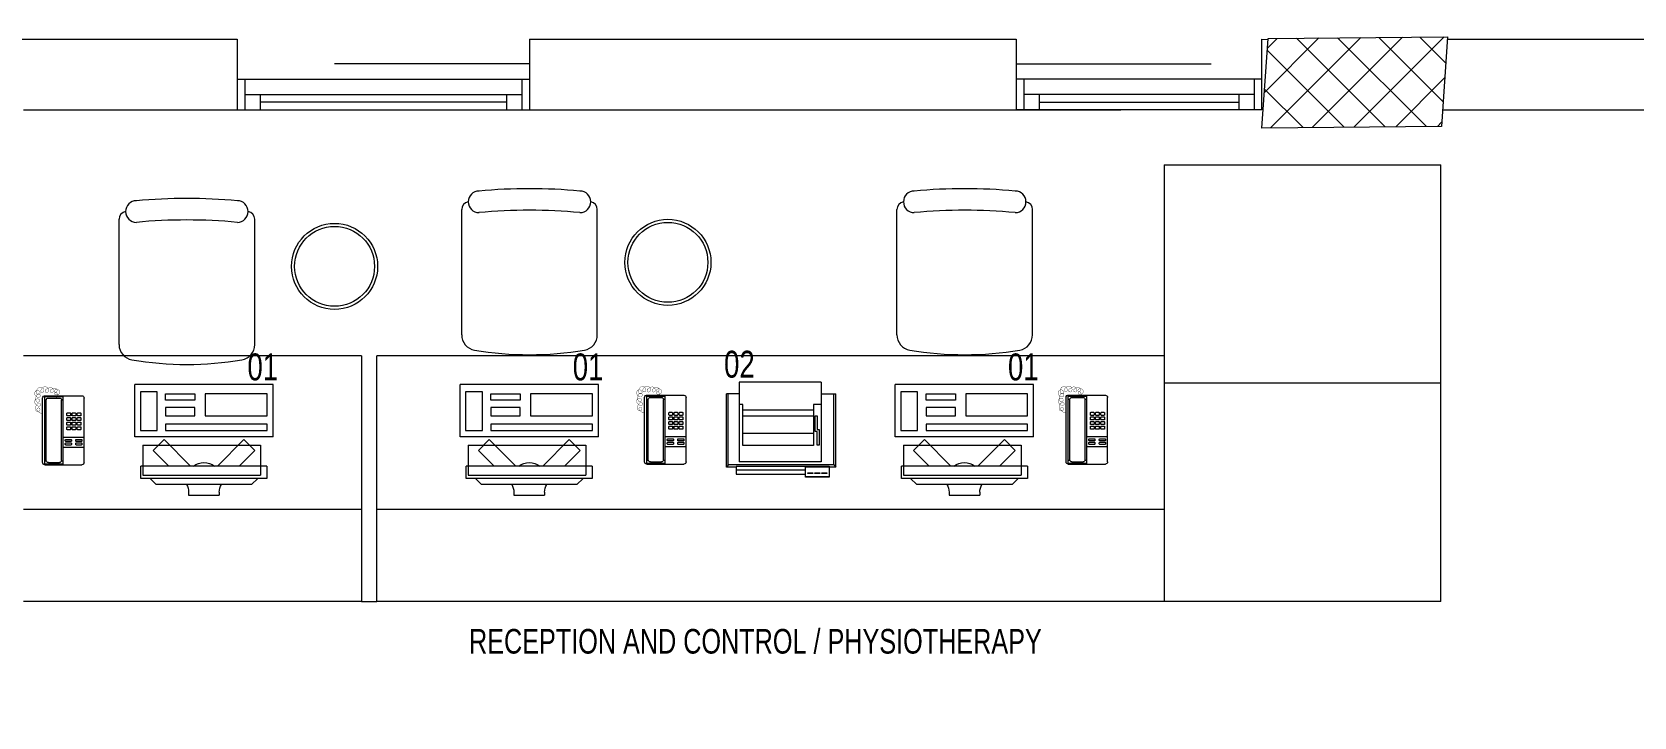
# Model space of a CAD drawing. Header units: millimetres. Extents: x -160614 to 59925, y -157025 to 0.
# Drawn here: x -109152 to -103940, y -96398 to -94169 of the extents above; entities that cross this region are included whole.
import ezdxf

# ---------------------------------------------------------------- set-up
doc = ezdxf.new("R2010")
doc.units = ezdxf.units.MM
doc.header["$LTSCALE"] = 8
doc.linetypes.add('HIDDEN2', pattern=[4.7625, 3.175, -1.5875])
doc.layers.get('0').update_dxf_attribs({"color": 9, "lineweight": 5})
for name, color, linetype, lineweight in [('72_EGR_BASE_TEXT', 9, 'Continuous', 5), ('72_EGR_EQP_TAG', 9, 'Continuous', 5), ('Aluminum', 9, 'Continuous', 5), ('C-HYDR-CTCH', 9, 'Continuous', 5), ('Hatch', 9, 'Continuous', 5), ('LOADING', 9, 'Continuous', 5), ('Proj', 9, 'Continuous', 5), ('Structure', 9, 'Continuous', 5), ('Walls', 9, 'Continuous', 5)]:
    doc.layers.add(name, color=color, linetype=linetype, lineweight=lineweight)
doc.layers.get('0').off()
doc.layers.get('0').freeze()
doc.styles.add('X3G_ENTITY_257CFD', font='swisscl.ttf', dxfattribs={"height": 200})
doc.styles.add('X3G_ENTITY_258862', font='swisscl.ttf', dxfattribs={"height": 200})

# ---------------------------------------------------------------- blocks, each defined once
blk = doc.blocks.new('A$C47696aed')
at = {"layer": 'Hatch'}
h = blk.add_hatch(dxfattribs=at)
h.set_pattern_fill('ANSI37', color=256, scale=30)
h.paths.add_polyline_path([(50952.7, 21917.9), (50348.7, 21909.7), (50352.6, 21621.3), (50956.6, 21629.5)])
h.paths.add_polyline_path([(43791.9, 21910.1), (43208.4, 21904.7), (43188.5, 21613.3), (43772, 21618.7)])
h.paths.add_polyline_path([(29414.9, 21902.8), (28815.8, 21898.7), (28810.1, 21605.6), (29409.2, 21609.7)])
h.paths.add_polyline_path([(36600.2, 21904.9), (35999, 21897.4), (35990.7, 21611.8), (36591.9, 21619.3)])
h.paths.add_polyline_path([(22195.7, 21912), (21589.3, 21890.2), (21603.8, 21597.6), (22210.2, 21619.5)])
h.paths.add_polyline_path([(15459.1, 21901.7), (14237.2, 21925.6), (14230.7, 21629.5), (15452.7, 21605.5)])
h.paths.add_polyline_path([(15473.2, 14701.6), (14258.2, 14685.8), (14244.7, 14393.4), (15459.7, 14409.1)])
h.paths.add_polyline_path([(15447.1, 7508.4), (14244, 7492.4), (14238.3, 7199.4), (15441.4, 7215.3)])
h.paths.add_polyline_path([(15465.6, 309.7), (14269, 298.3), (14271.8, 3.8), (15468.5, 15.2)])
h.paths.add_polyline_path([(7830.6, 311.8), (7227.1, 308.1), (7237.7, 22.6), (7841.3, 26.3)])
h.paths.add_polyline_path([(7815.2, 7509.8), (7218.4, 7511.4), (7218.2, 7210.2), (7815.1, 7208.6)])
h.paths.add_polyline_path([(7825.1, 14699.4), (7205.8, 14700.6), (7195.2, 14397.6), (7814.5, 14396.4)])
h.paths.add_polyline_path([(7801.7, 21878.7), (7201.1, 21893.2), (7197.5, 21603.6), (7798.1, 21589.1)])
h.paths.add_polyline_path([(602.6, 21876.9), (0, 21899.6), (1.9, 21611.2), (604.5, 21588.5)])
h.paths.add_polyline_path([(610.4, 7498.6), (8.3, 7491.6), (11.7, 7200), (613.7, 7206.9)])
h.paths.add_polyline_path([(627.9, 303.9), (29.5, 302.9), (34.3, 2.3), (632.7, 3.3)])
h.paths.add_polyline_path([(22214.6, 317.2), (21608.9, 304.3), (21614.6, 3.1), (22220.3, 16)])
h.paths.add_polyline_path([(22208.1, 7509.7), (21613.7, 7492.1), (21615.8, 7195.5), (22210.2, 7213.1)])
h.paths.add_polyline_path([(22199.3, 14717.7), (21600.4, 14710), (21604.4, 14409.9), (22203.4, 14417.6)])
h.paths.add_polyline_path([(29399.7, 14702.4), (28797.7, 14707.1), (28802, 14415), (29403.9, 14410.3)])
h.paths.add_polyline_path([(29403.4, 7519.8), (28799.6, 7502.2), (28813, 7202.1), (29413.1, 7223.2)])
h.paths.add_polyline_path([(29419.5, 303.8), (28815.7, 310.4), (28813.3, 24.7), (29417.2, 18.1)])
h.paths.add_polyline_path([(36618, 314.2), (36020.7, 299.7), (36029.7, 0), (36627, 14.6)])
h.paths.add_polyline_path([(36610.7, 7502.6), (36009.5, 7504.5), (36010.6, 7207.3), (36611.9, 7205.4)])
h.paths.add_polyline_path([(36574.3, 14706.4), (35993.4, 14711.1), (36013.1, 14421.3), (36594, 14416.6)])
h.paths.add_polyline_path([(43777.6, 14705.7), (43180, 14719.4), (43182, 14427.5), (43779.6, 14413.8)])
h.paths.add_polyline_path([(43778.6, 7507.1), (43210.2, 7499.5), (43212, 7205.4), (43780.5, 7213)])
h.paths.add_polyline_path([(43815.7, 310), (43210.4, 307.3), (43211.8, 2.8), (43817, 5.4)])
h.paths.add_polyline_path([(50989.9, 309.5), (50401.9, 325.5), (50388.7, 18.3), (50976.7, 2.3)])
h.paths.add_polyline_path([(50974.1, 7508.9), (50370.9, 7510), (50368.9, 7213.4), (50972.2, 7212.3)])
at = {"layer": 'C-HYDR-CTCH', "color": 4, "flags": 128}
blk.add_lwpolyline([(43772, 21618.7), (43188.5, 21613.3), (43208.4, 21904.7), (43791.9, 21910.1), (43772, 21618.7)], dxfattribs=at)
blk = doc.blocks.new('DM20079-P')
for p, q in [((-0.0686, 0.217), (-0.0686, 0.008)), ((-0.0616, 0.225), (0.0594, 0.225)), ((-0.0616, 0.225), (-0.0616, 0)), ((-0.0616, 0.222), (-0.0016, 0.222)), ((-0.0616, 0.212), (-0.0565, 0.212)), ((-0.0566, 0.2105), (-0.0566, 0.0145)), ((-0.0496, 0.2175), (-0.0136, 0.2175)), ((-0.0068, 0.212), (-0.0016, 0.212)), ((-0.0066, 0.2105), (-0.0066, 0.0145)), ((-0.0016, 0.225), (-0.0016, 0)), ((0.0664, 0.217), (0.0664, 0.008)), ((-0.0016, 0.1675), (0.0664, 0.1675)), ((-0.0016, 0.135), (0.0664, 0.135)), ((-0.0616, 0.013), (-0.0565, 0.013)), ((-0.0616, 0.003), (-0.0016, 0.003)), ((-0.0594, 0), (0.0594, 0)), ((-0.0496, 0.0075), (-0.0136, 0.0075)), ((-0.0068, 0.013), (-0.0016, 0.013))]:
    blk.add_line(p, q)
for points in [[(0.0074, 0.1605, 0.414214), (0.0054, 0.1585), (0.0054, 0.1555, 0.414214), (0.0074, 0.1535), (0.0234, 0.1535, 0.414214), (0.0254, 0.1555), (0.0254, 0.1585, 0.414214), (0.0234, 0.1605)], [(0.0574, 0.1535, 0.414214), (0.0594, 0.1555), (0.0594, 0.1585, 0.414214), (0.0574, 0.1605), (0.0414, 0.1605, 0.414214), (0.0394, 0.1585), (0.0394, 0.1555, 0.414214), (0.0414, 0.1535)], [(0.0234, 0.142, 0.414214), (0.0254, 0.144), (0.0254, 0.147, 0.414214), (0.0234, 0.149), (0.0074, 0.149, 0.414214), (0.0054, 0.147), (0.0054, 0.144, 0.414214), (0.0074, 0.142)], [(0.0104, 0.103, 0.414214), (0.0124, 0.101), (0.0204, 0.101, 0.414214), (0.0224, 0.103), (0.0224, 0.109, 0.414214), (0.0204, 0.111), (0.0124, 0.111, 0.414214), (0.0104, 0.109)], [(0.0274, 0.103, 0.414214), (0.0294, 0.101), (0.0374, 0.101, 0.414214), (0.0394, 0.103), (0.0394, 0.109, 0.414214), (0.0374, 0.111), (0.0294, 0.111, 0.414214), (0.0274, 0.109)], [(0.0574, 0.142, 0.414214), (0.0594, 0.144), (0.0594, 0.147, 0.414214), (0.0574, 0.149), (0.0414, 0.149, 0.414214), (0.0394, 0.147), (0.0394, 0.144, 0.414214), (0.0414, 0.142)], [(0.0444, 0.103, 0.414214), (0.0464, 0.101), (0.0544, 0.101, 0.414214), (0.0564, 0.103), (0.0564, 0.109, 0.414214), (0.0544, 0.111), (0.0464, 0.111, 0.414214), (0.0444, 0.109)], [(0.0104, 0.088, 0.414214), (0.0124, 0.086), (0.0204, 0.086, 0.414214), (0.0224, 0.088), (0.0224, 0.094, 0.414214), (0.0204, 0.096), (0.0124, 0.096, 0.414214), (0.0104, 0.094)], [(0.0104, 0.073, 0.414214), (0.0124, 0.071), (0.0204, 0.071, 0.414214), (0.0224, 0.073), (0.0224, 0.079, 0.414214), (0.0204, 0.081), (0.0124, 0.081, 0.414214), (0.0104, 0.079)], [(0.0104, 0.058, 0.414214), (0.0124, 0.056), (0.0204, 0.056, 0.414214), (0.0224, 0.058), (0.0224, 0.064, 0.414214), (0.0204, 0.066), (0.0124, 0.066, 0.414214), (0.0104, 0.064)], [(0.0274, 0.088, 0.414214), (0.0294, 0.086), (0.0374, 0.086, 0.414214), (0.0394, 0.088), (0.0394, 0.094, 0.414214), (0.0374, 0.096), (0.0294, 0.096, 0.414214), (0.0274, 0.094)], [(0.0274, 0.073, 0.414214), (0.0294, 0.071), (0.0374, 0.071, 0.414214), (0.0394, 0.073), (0.0394, 0.079, 0.414214), (0.0374, 0.081), (0.0294, 0.081, 0.414214), (0.0274, 0.079)], [(0.0274, 0.058, 0.414214), (0.0294, 0.056), (0.0374, 0.056, 0.414214), (0.0394, 0.058), (0.0394, 0.064, 0.414214), (0.0374, 0.066), (0.0294, 0.066, 0.414214), (0.0274, 0.064)], [(0.0444, 0.088, 0.414214), (0.0464, 0.086), (0.0544, 0.086, 0.414214), (0.0564, 0.088), (0.0564, 0.094, 0.414214), (0.0544, 0.096), (0.0464, 0.096, 0.414214), (0.0444, 0.094)], [(0.0444, 0.073, 0.414214), (0.0464, 0.071), (0.0544, 0.071, 0.414214), (0.0564, 0.073), (0.0564, 0.079, 0.414214), (0.0544, 0.081), (0.0464, 0.081, 0.414214), (0.0444, 0.079)], [(0.0444, 0.058, 0.414214), (0.0464, 0.056), (0.0544, 0.056, 0.414214), (0.0564, 0.058), (0.0564, 0.064, 0.414214), (0.0544, 0.066), (0.0464, 0.066, 0.414214), (0.0444, 0.064)]]:
    blk.add_lwpolyline(points, format="xyb", close=True)
at = {"const_width": 0.001}
blk.add_lwpolyline([(-0.0686, 0.059, 0.184574), (-0.0861, 0.0478, 1.44364), (-0.0769, 0.0452, 0.837915), (-0.0907, 0.0465, 0.30536), (-0.0835, 0.0248, 1.584726), (-0.0815, 0.034, 0.253153), (-0.094, 0.0228, 0.874198), (-0.0776, 0.0142, 0.915253), (-0.0897, 0.0168, 0.223821), (-0.0874, -0.0011, 1.703343), (-0.0796, 0.005, 0.588962), (-0.0934, -0.0114, 0.717795), (-0.0769, -0.0108, 0.983104), (-0.0875, -0.0075, 0.326362), (-0.0815, -0.0259, 0.758716), (-0.0657, -0.0134, 0.906186), (-0.0743, -0.016, 0.189488), (-0.067, -0.0272, 0.7948), (-0.0506, -0.0127, 1.223996), (-0.0585, -0.0193, 0.072149), (-0.0473, -0.0259, 0.645886), (-0.0341, -0.0134, 1.366917), (-0.042, -0.0193, 0.078415), (-0.0315, -0.0246, 0.723006), (-0.0229, -0.0127, 1.105484), (-0.0289, -0.018, 0.327892), (-0.017, -0.0193, 0.446638), (-0.0144, -0.0068, 0.327263), (-0.0269, -0.0029, 1.240441), (-0.0229, -0.0094, 0.611307), (-0.0278, 0.0075)], format="xyb", dxfattribs=at)
for centre, radius, start, end in [((-0.0605, 0.217), 0.00813, 97.9633, 179.6649), ((-0.0496, 0.2105), 0.007, 90, 180), ((-0.0136, 0.2105), 0.007, 0, 90), ((0.0582, 0.217), 0.00813, 0.3351, 82.0367), ((-0.0605, 0.008), 0.00813, 180.3351, 277.9633), ((-0.0496, 0.0145), 0.007, 180, 270), ((-0.0136, 0.0145), 0.007, 270, 0), ((0.0582, 0.008), 0.00813, 277.9633, 359.6649)]:
    blk.add_arc(centre, radius, start, end)
blk = doc.blocks.new('GF21021-P')
for p, q in [((-0.2207, 0.4756), (-0.2207, 0.0675)), ((0.2205, 0.4756), (0.2205, 0.0675))]:
    blk.add_line(p, q)
for centre, radius, start, end in [((-0.1707, 0.4756), 0.05, 99.6329, 180), ((-0.0001, -0.5295), 1.0695, 80.3671, 99.6329), ((0.1705, 0.4756), 0.05, 0, 80.3671), ((-0.1957, 0.0675), 0.025, 180, 261.4721), ((-0.1643, 0.0425), 0.0351, 90, 270), ((0, 1.8467), 1.7767, 264.6946, 275.3053), ((0.1641, 0.0425), 0.0351, 270, 90), ((0.1955, 0.0675), 0.025, 278.5279, 0), ((0, 1.8314), 1.8314, 264.8532, 275.147)]:
    blk.add_arc(centre, radius, start, end)
blk = doc.blocks.new('ITCWLS1-P')
at = {"layer": 'LOADING'}
for p, q in [((-0.2651, 0.43, 0), (-0.3051, 0.43, 0)), ((-0.3051, 0.43, 0), (-0.3051, 0.02, 0)), ((-0.2651, 0.43, 0), (-0.2651, 0.02, 0)), ((-0.17, 0.45), (-0.17, 0)), ((-0.17, 0.45), (0, 0.45)), ((-0.1496, 0.4305), (-0.1291, 0.4305)), ((-0.1291, 0.4305), (-0.1291, 0.4089)), ((0, 0.45), (0, 0)), ((-0.3251, 0.38, 0), (-0.3051, 0.4, 0)), ((-0.3251, 0.38, 0), (-0.3251, 0.07, 0)), ((-0.197, 0.4094), (-0.295, 0.4094)), ((-0.295, 0.0264), (-0.295, 0.4094)), ((-0.197, 0.0264), (-0.197, 0.4094)), ((-0.3503, 0.275), (-0.3596, 0.275)), ((-0.3596, 0.175), (-0.3596, 0.275)), ((-0.3503, 0.175), (-0.3596, 0.175)), ((-0.3251, 0.07, 0), (-0.3051, 0.05, 0)), ((-0.3051, 0.02, 0), (-0.2651, 0.02, 0)), ((-0.197, 0.0264), (-0.295, 0.0264)), ((-0.17, 0), (0, 0))]:
    blk.add_line(p, q, dxfattribs=at)
at = {"layer": 'LOADING', "extrusion": (2.48281e-10, 3.18408e-10, -1)}
for p, q in [((-0.2651, 0.3395), (-0.2144, 0.3902)), ((-0.1791, 0.3548), (-0.2144, 0.3902)), ((-0.2651, 0.2688), (-0.1791, 0.3548))]:
    blk.add_line(p, q, dxfattribs=at)
at = {"layer": 'LOADING', "extrusion": (2.48281e-10, -3.18408e-10, -1)}
for p, q in [((-0.2651, 0.1812), (-0.1791, 0.0952)), ((-0.2651, 0.1105), (-0.2144, 0.0598)), ((-0.1791, 0.0952), (-0.2144, 0.0598))]:
    blk.add_line(p, q, dxfattribs=at)
at = {"layer": 'LOADING'}
for points in [[(-0.1291, 0.4089), (-0.1291, 0.1), (-0.1496, 0.1), (-0.1496, 0.4305)], [(-0.1496, 0.1), (-0.1496, 0.1), (-0.1496, 0.1), (-0.1496, 0.1), (-0.1496, 0.1), (-0.1496, 0.1), (-0.1496, 0.1), (-0.1496, 0.1), (-0.1496, 0.1)], [(-0.1496, 0.1), (-0.1496, 0.1), (-0.1496, 0.1), (-0.1496, 0.1), (-0.1496, 0.1), (-0.1496, 0.1), (-0.1496, 0.1), (-0.1496, 0.1), (-0.1496, 0.1), (-0.1496, 0.1), (-0.1496, 0.1), (-0.1496, 0.1), (-0.1496, 0.1), (-0.1496, 0.1), (-0.1496, 0.1), (-0.1496, 0.1), (-0.1496, 0.1), (-0.1496, 0.1)], [(-0.1496, 0.1), (-0.1496, 0.1), (-0.1496, 0.1), (-0.1496, 0.1), (-0.1496, 0.1), (-0.1496, 0.1), (-0.1496, 0.1), (-0.1496, 0.1), (-0.1496, 0.1), (-0.1496, 0.1)], [(-0.1496, 0.1), (-0.1496, 0.1), (-0.1496, 0.1), (-0.1496, 0.1), (-0.1496, 0.1), (-0.1496, 0.1), (-0.1496, 0.1)], [(-0.1496, 0.1), (-0.1496, 0.1), (-0.1496, 0.1), (-0.1496, 0.1), (-0.1496, 0.1), (-0.1496, 0.1), (-0.1496, 0.1), (-0.1496, 0.1), (-0.1496, 0.1), (-0.1496, 0.1)], [(-0.1496, 0.1), (-0.1496, 0.1), (-0.1496, 0.1), (-0.1496, 0.1), (-0.1496, 0.1), (-0.1496, 0.1), (-0.1496, 0.1), (-0.1496, 0.1), (-0.1496, 0.1), (-0.1496, 0.1), (-0.1496, 0.1), (-0.1496, 0.1), (-0.1496, 0.1), (-0.1496, 0.1), (-0.1496, 0.1)], [(-0.1496, 0.1), (-0.1496, 0.1), (-0.1496, 0.1), (-0.1496, 0.1), (-0.1496, 0.1), (-0.1496, 0.1), (-0.1496, 0.1), (-0.1496, 0.1), (-0.1496, 0.1), (-0.1496, 0.1)], [(-0.1496, 0.1), (-0.1496, 0.1), (-0.1496, 0.1), (-0.1496, 0.1), (-0.1496, 0.1), (-0.1496, 0.1), (-0.1496, 0.1), (-0.1496, 0.1), (-0.1496, 0.1), (-0.1496, 0.1)], [(-0.1496, 0.1), (-0.1496, 0.1), (-0.1496, 0.1), (-0.1496, 0.1), (-0.1496, 0.1), (-0.1496, 0.1), (-0.1496, 0.1), (-0.1496, 0.1), (-0.1496, 0.1), (-0.1496, 0.1), (-0.1496, 0.1), (-0.1496, 0.1), (-0.1496, 0.1), (-0.1496, 0.1), (-0.1496, 0.1), (-0.1496, 0.1), (-0.1496, 0.1), (-0.1496, 0.1), (-0.1496, 0.1), (-0.1496, 0.1), (-0.1496, 0.1), (-0.1496, 0.1), (-0.1496, 0.1), (-0.1496, 0.1), (-0.1496, 0.1), (-0.1496, 0.1), (-0.1496, 0.1), (-0.1496, 0.1), (-0.1496, 0.1), (-0.1496, 0.1), (-0.1496, 0.1), (-0.1496, 0.1), (-0.1496, 0.1), (-0.1496, 0.1), (-0.1496, 0.1), (-0.1496, 0.1), (-0.1496, 0.1), (-0.1496, 0.1), (-0.1496, 0.1), (-0.1496, 0.1), (-0.1496, 0.1), (-0.1496, 0.1), (-0.1496, 0.1), (-0.1496, 0.1), (-0.1496, 0.1), (-0.1496, 0.1), (-0.1496, 0.1), (-0.1496, 0.1), (-0.1496, 0.1), (-0.1496, 0.1), (-0.1496, 0.1), (-0.1496, 0.1), (-0.1496, 0.1), (-0.1496, 0.1)], [(-0.1496, 0.1), (-0.1496, 0.1), (-0.1496, 0.1), (-0.1496, 0.1), (-0.1496, 0.1), (-0.1496, 0.1), (-0.1496, 0.1), (-0.1496, 0.1), (-0.1496, 0.1), (-0.1496, 0.1), (-0.1496, 0.1), (-0.1496, 0.1), (-0.1496, 0.1), (-0.1496, 0.1), (-0.1496, 0.1), (-0.1496, 0.1), (-0.1496, 0.1), (-0.1496, 0.1), (-0.1496, 0.1), (-0.1496, 0.1), (-0.1496, 0.1), (-0.1496, 0.1), (-0.1496, 0.1), (-0.1496, 0.1), (-0.1496, 0.1), (-0.1496, 0.1), (-0.1496, 0.1), (-0.1496, 0.1), (-0.1496, 0.1), (-0.1496, 0.1), (-0.1496, 0.1), (-0.1496, 0.1), (-0.1496, 0.1), (-0.1496, 0.1), (-0.1496, 0.1), (-0.1496, 0.1), (-0.1496, 0.1), (-0.1496, 0.1), (-0.1496, 0.1), (-0.1496, 0.1), (-0.1496, 0.1), (-0.1496, 0.1), (-0.1496, 0.1), (-0.1496, 0.1), (-0.1496, 0.1), (-0.1496, 0.1), (-0.1496, 0.1), (-0.1496, 0.1), (-0.1496, 0.1), (-0.1496, 0.1), (-0.1496, 0.1), (-0.1496, 0.1), (-0.1496, 0.1), (-0.1496, 0.1), (-0.1496, 0.1), (-0.1496, 0.1), (-0.1496, 0.1), (-0.1496, 0.1), (-0.1496, 0.1), (-0.1496, 0.1), (-0.1496, 0.1), (-0.1496, 0.1), (-0.1496, 0.1), (-0.1496, 0.1), (-0.1496, 0.1), (-0.1496, 0.1), (-0.1496, 0.1), (-0.1496, 0.1), (-0.1496, 0.1), (-0.1496, 0.1), (-0.1496, 0.1), (-0.1496, 0.1), (-0.1496, 0.1), (-0.1496, 0.1), (-0.1496, 0.1), (-0.1496, 0.1), (-0.1496, 0.1), (-0.1496, 0.1), (-0.1496, 0.1), (-0.1496, 0.1), (-0.1496, 0.1), (-0.1496, 0.1), (-0.1496, 0.1), (-0.1496, 0.1), (-0.1496, 0.1), (-0.1496, 0.1), (-0.1496, 0.1), (-0.1496, 0.1), (-0.1496, 0.1)], [(-0.1496, 0.1), (-0.1496, 0.1), (-0.1496, 0.1), (-0.1496, 0.1), (-0.1496, 0.1), (-0.1496, 0.1), (-0.1496, 0.1), (-0.1496, 0.1), (-0.1496, 0.1), (-0.1496, 0.1), (-0.1496, 0.1), (-0.1496, 0.1)], [(-0.1496, 0.1), (-0.1496, 0.1), (-0.1496, 0.1), (-0.1496, 0.1), (-0.1496, 0.1), (-0.1496, 0.1), (-0.1496, 0.1)], [(-0.1496, 0.1), (-0.1496, 0.1), (-0.1496, 0.1), (-0.1496, 0.1), (-0.1496, 0.1), (-0.1496, 0.1), (-0.1496, 0.1), (-0.1496, 0.1), (-0.1496, 0.1), (-0.1496, 0.1), (-0.1496, 0.1), (-0.1496, 0.1), (-0.1496, 0.1), (-0.1496, 0.1), (-0.1496, 0.1), (-0.1496, 0.1), (-0.1496, 0.1)], [(-0.1496, 0.1), (-0.1496, 0.1), (-0.1496, 0.1), (-0.1496, 0.1), (-0.1496, 0.1), (-0.1496, 0.1), (-0.1496, 0.1), (-0.1496, 0.1), (-0.1496, 0.1), (-0.1496, 0.1), (-0.1496, 0.1), (-0.1496, 0.1), (-0.1496, 0.1), (-0.1496, 0.1), (-0.1496, 0.1), (-0.1496, 0.1), (-0.1496, 0.1), (-0.1496, 0.1), (-0.1496, 0.1), (-0.1496, 0.1), (-0.1496, 0.1), (-0.1496, 0.1), (-0.1496, 0.1), (-0.1496, 0.1), (-0.1496, 0.1), (-0.1496, 0.1), (-0.1496, 0.1), (-0.1496, 0.1), (-0.1496, 0.1), (-0.1496, 0.1), (-0.1496, 0.1), (-0.1496, 0.1), (-0.1496, 0.1), (-0.1496, 0.1), (-0.1496, 0.1), (-0.1496, 0.1), (-0.1496, 0.1), (-0.1496, 0.1), (-0.1496, 0.1), (-0.1496, 0.1), (-0.1496, 0.1), (-0.1496, 0.1), (-0.1496, 0.1), (-0.1496, 0.1), (-0.1496, 0.1), (-0.1496, 0.1), (-0.1496, 0.1), (-0.1496, 0.1), (-0.1496, 0.1), (-0.1496, 0.1), (-0.1496, 0.1), (-0.1496, 0.1), (-0.1496, 0.1), (-0.1496, 0.1), (-0.1496, 0.1), (-0.1496, 0.1), (-0.1496, 0.1), (-0.1496, 0.1), (-0.1496, 0.1), (-0.1496, 0.1), (-0.1496, 0.1), (-0.1496, 0.1), (-0.1496, 0.1), (-0.1496, 0.1), (-0.1496, 0.1), (-0.1496, 0.1), (-0.1496, 0.1), (-0.1496, 0.1), (-0.1496, 0.1), (-0.1496, 0.1), (-0.1496, 0.1), (-0.1496, 0.1), (-0.1496, 0.1), (-0.1496, 0.1), (-0.1496, 0.1), (-0.1496, 0.1), (-0.1496, 0.1), (-0.1496, 0.1), (-0.1496, 0.1), (-0.1496, 0.1), (-0.1496, 0.1), (-0.1496, 0.1), (-0.1496, 0.1), (-0.1496, 0.1), (-0.1496, 0.1), (-0.1496, 0.1), (-0.1496, 0.1), (-0.1496, 0.1), (-0.1496, 0.1), (-0.1496, 0.1), (-0.1496, 0.1), (-0.1496, 0.1), (-0.1496, 0.1), (-0.1496, 0.1), (-0.1496, 0.1), (-0.1496, 0.1), (-0.1496, 0.1), (-0.1496, 0.1), (-0.1496, 0.1), (-0.1496, 0.1), (-0.1496, 0.1), (-0.1496, 0.1), (-0.1496, 0.1), (-0.1496, 0.1), (-0.1496, 0.1), (-0.1496, 0.1), (-0.1496, 0.1), (-0.1496, 0.1), (-0.1496, 0.1), (-0.1496, 0.1), (-0.1496, 0.1)], [(-0.1496, 0.1), (-0.1496, 0.1), (-0.1496, 0.1), (-0.1496, 0.1), (-0.1496, 0.1), (-0.1496, 0.1), (-0.1496, 0.1), (-0.1496, 0.1)]]:
    blk.add_lwpolyline(points, dxfattribs=at)
for points in [[(-0.1019, 0.4305), (-0.0304, 0.4305), (-0.0304, 0.2294), (-0.1019, 0.2294)], [(-0.1019, 0.1954), (-0.0747, 0.1954), (-0.0747, 0.1), (-0.1019, 0.1)], [(-0.0304, 0.1954), (-0.0508, 0.1954), (-0.0508, 0.1), (-0.0304, 0.1)], [(-0.1496, 0.1), (-0.1496, 0.1), (-0.1496, 0.1), (-0.1496, 0.1), (-0.1496, 0.1), (-0.1496, 0.1), (-0.1496, 0.1), (-0.1496, 0.1), (-0.1496, 0.1), (-0.1496, 0.1), (-0.1496, 0.1), (-0.1496, 0.1), (-0.1496, 0.1), (-0.1496, 0.1), (-0.1496, 0.1), (-0.1496, 0.1), (-0.1496, 0.1), (-0.1496, 0.1), (-0.1496, 0.1), (-0.1496, 0.1), (-0.1496, 0.1), (-0.1496, 0.1), (-0.1496, 0.1), (-0.1496, 0.1), (-0.1496, 0.1), (-0.1496, 0.1), (-0.1496, 0.1), (-0.1496, 0.1), (-0.1496, 0.1), (-0.1496, 0.1), (-0.1496, 0.1), (-0.1496, 0.1), (-0.1496, 0.1), (-0.1496, 0.1), (-0.1496, 0.1), (-0.1496, 0.1), (-0.1496, 0.1), (-0.1496, 0.1), (-0.1496, 0.1), (-0.1496, 0.1), (-0.1496, 0.1), (-0.1496, 0.1), (-0.1496, 0.1), (-0.1496, 0.1), (-0.1496, 0.1), (-0.1496, 0.1), (-0.1496, 0.1), (-0.1496, 0.1), (-0.1496, 0.1), (-0.1496, 0.1), (-0.1496, 0.1), (-0.1496, 0.1), (-0.1496, 0.1), (-0.1496, 0.1), (-0.1496, 0.1), (-0.1496, 0.1), (-0.1496, 0.1), (-0.1496, 0.1), (-0.1496, 0.1), (-0.1496, 0.1), (-0.1496, 0.1), (-0.1496, 0.1), (-0.1496, 0.1), (-0.1496, 0.1), (-0.1496, 0.1), (-0.1496, 0.1), (-0.1496, 0.1), (-0.1496, 0.1), (-0.1496, 0.1), (-0.1496, 0.1), (-0.1496, 0.1), (-0.1496, 0.1), (-0.1496, 0.1), (-0.1496, 0.1), (-0.1496, 0.1), (-0.1496, 0.1), (-0.1496, 0.1), (-0.1496, 0.1), (-0.1496, 0.1), (-0.1496, 0.1), (-0.1496, 0.1), (-0.1496, 0.1), (-0.1496, 0.1), (-0.1496, 0.1), (-0.1496, 0.1), (-0.1496, 0.1), (-0.1496, 0.1), (-0.1496, 0.1), (-0.1496, 0.1), (-0.1496, 0.1), (-0.1496, 0.1), (-0.1496, 0.1), (-0.1496, 0.1), (-0.1496, 0.1), (-0.1496, 0.1), (-0.1496, 0.1), (-0.1496, 0.1), (-0.1496, 0.1), (-0.1496, 0.1), (-0.1496, 0.1), (-0.1496, 0.1), (-0.1496, 0.1), (-0.1496, 0.1), (-0.1496, 0.1), (-0.1496, 0.1), (-0.1496, 0.1), (-0.1496, 0.1), (-0.1496, 0.1), (-0.1496, 0.1), (-0.1496, 0.1), (-0.1496, 0.1), (-0.1496, 0.1), (-0.1496, 0.1), (-0.1496, 0.1), (-0.1496, 0.1), (-0.1496, 0.1), (-0.1496, 0.1), (-0.1496, 0.1), (-0.1496, 0.1), (-0.1496, 0.1), (-0.1496, 0.1), (-0.1496, 0.1), (-0.1496, 0.1), (-0.1496, 0.1), (-0.1496, 0.1), (-0.1496, 0.1), (-0.1496, 0.1), (-0.1496, 0.1), (-0.1496, 0.1), (-0.1496, 0.1), (-0.1496, 0.1), (-0.1496, 0.1), (-0.1496, 0.1), (-0.1496, 0.1), (-0.1496, 0.1), (-0.1496, 0.1), (-0.1496, 0.1), (-0.1496, 0.1), (-0.1496, 0.1), (-0.1496, 0.1), (-0.1496, 0.1), (-0.1496, 0.1), (-0.1496, 0.1), (-0.1496, 0.1), (-0.1496, 0.1), (-0.1496, 0.1), (-0.1496, 0.1), (-0.1496, 0.1), (-0.1496, 0.1), (-0.1496, 0.1), (-0.1496, 0.1), (-0.1496, 0.1), (-0.1496, 0.1), (-0.1496, 0.1), (-0.1496, 0.1), (-0.1496, 0.1), (-0.1496, 0.1), (-0.1496, 0.1), (-0.1496, 0.1), (-0.1496, 0.1), (-0.1496, 0.1), (-0.1496, 0.1), (-0.1496, 0.1), (-0.1496, 0.1), (-0.1496, 0.1), (-0.1496, 0.1), (-0.1496, 0.1), (-0.1496, 0.1), (-0.1496, 0.1), (-0.1496, 0.1), (-0.1496, 0.1), (-0.1496, 0.1), (-0.1496, 0.1), (-0.1496, 0.1), (-0.1496, 0.1), (-0.1496, 0.1), (-0.1496, 0.1), (-0.1496, 0.1), (-0.1496, 0.1), (-0.1496, 0.1), (-0.1496, 0.1), (-0.1496, 0.1), (-0.1496, 0.1), (-0.1496, 0.1), (-0.1496, 0.1), (-0.1496, 0.1), (-0.1496, 0.1), (-0.1496, 0.1), (-0.1496, 0.1), (-0.1496, 0.1), (-0.1496, 0.1), (-0.1496, 0.1), (-0.1496, 0.1), (-0.1496, 0.1), (-0.1496, 0.1), (-0.1496, 0.1), (-0.1496, 0.1), (-0.1496, 0.1), (-0.1496, 0.1), (-0.1496, 0.1), (-0.1496, 0.1), (-0.1496, 0.1), (-0.1496, 0.1), (-0.1496, 0.1), (-0.1496, 0.1), (-0.1496, 0.1), (-0.1496, 0.1), (-0.1496, 0.1), (-0.1496, 0.1), (-0.1496, 0.1), (-0.1496, 0.1), (-0.1496, 0.1), (-0.1496, 0.1), (-0.1496, 0.1), (-0.1496, 0.1), (-0.1496, 0.1), (-0.1496, 0.1), (-0.1496, 0.1), (-0.1496, 0.1), (-0.1496, 0.1), (-0.1496, 0.1), (-0.1496, 0.1), (-0.1496, 0.1), (-0.1496, 0.1), (-0.1496, 0.1), (-0.1496, 0.1), (-0.1496, 0.1), (-0.1496, 0.1), (-0.1496, 0.1), (-0.1496, 0.1), (-0.1496, 0.1), (-0.1496, 0.1), (-0.1496, 0.1), (-0.1496, 0.1), (-0.1496, 0.1), (-0.1496, 0.1), (-0.1496, 0.1), (-0.1496, 0.1), (-0.1496, 0.1), (-0.1496, 0.1), (-0.1496, 0.1), (-0.1496, 0.1), (-0.1496, 0.1), (-0.1496, 0.1), (-0.1496, 0.1), (-0.1496, 0.1), (-0.1496, 0.1), (-0.1496, 0.1), (-0.1496, 0.1), (-0.1496, 0.1), (-0.1496, 0.1), (-0.1496, 0.1), (-0.1496, 0.1), (-0.1496, 0.1), (-0.1496, 0.1), (-0.1496, 0.1), (-0.1496, 0.1), (-0.1496, 0.1), (-0.1496, 0.1), (-0.1496, 0.1), (-0.1496, 0.1), (-0.1496, 0.1), (-0.1496, 0.1), (-0.1496, 0.1), (-0.1496, 0.1), (-0.1496, 0.1), (-0.1496, 0.1), (-0.1496, 0.1), (-0.1496, 0.1), (-0.1496, 0.1), (-0.1496, 0.1), (-0.1496, 0.1), (-0.1496, 0.1), (-0.1496, 0.1), (-0.1496, 0.1), (-0.1496, 0.1), (-0.1496, 0.1)], [(-0.1496, 0.1), (-0.1496, 0.1), (-0.1496, 0.1), (-0.1496, 0.1), (-0.1496, 0.1), (-0.1496, 0.1), (-0.1496, 0.1), (-0.1496, 0.1), (-0.1496, 0.1), (-0.1496, 0.1), (-0.1496, 0.1), (-0.1496, 0.1), (-0.1496, 0.1), (-0.1496, 0.1), (-0.1496, 0.1), (-0.1496, 0.1), (-0.1496, 0.1), (-0.1496, 0.1), (-0.1496, 0.1), (-0.1496, 0.1), (-0.1496, 0.1), (-0.1496, 0.1), (-0.1496, 0.1), (-0.1496, 0.1), (-0.1496, 0.1), (-0.1496, 0.1), (-0.1496, 0.1), (-0.1496, 0.1), (-0.1496, 0.1), (-0.1496, 0.1), (-0.1496, 0.1), (-0.1496, 0.1), (-0.1496, 0.1), (-0.1496, 0.1), (-0.1496, 0.1), (-0.1496, 0.1), (-0.1496, 0.1), (-0.1496, 0.1), (-0.1496, 0.1), (-0.1496, 0.1), (-0.1496, 0.1), (-0.1496, 0.1), (-0.1496, 0.1), (-0.1496, 0.1), (-0.1496, 0.1), (-0.1496, 0.1), (-0.1496, 0.1), (-0.1496, 0.1), (-0.1496, 0.1), (-0.1496, 0.1), (-0.1496, 0.1), (-0.1496, 0.1), (-0.1496, 0.1), (-0.1496, 0.1), (-0.1496, 0.1), (-0.1496, 0.1), (-0.1496, 0.1), (-0.1496, 0.1), (-0.1496, 0.1), (-0.1496, 0.1), (-0.1496, 0.1), (-0.1496, 0.1), (-0.1496, 0.1), (-0.1496, 0.1), (-0.1496, 0.1), (-0.1496, 0.1), (-0.1496, 0.1), (-0.1496, 0.1), (-0.1496, 0.1), (-0.1496, 0.1), (-0.1496, 0.1), (-0.1496, 0.1), (-0.1496, 0.1), (-0.1496, 0.1), (-0.1496, 0.1), (-0.1496, 0.1), (-0.1496, 0.1), (-0.1496, 0.1), (-0.1496, 0.1), (-0.1496, 0.1), (-0.1496, 0.1), (-0.1496, 0.1), (-0.1496, 0.1), (-0.1496, 0.1), (-0.1496, 0.1), (-0.1496, 0.1), (-0.1496, 0.1), (-0.1496, 0.1), (-0.1496, 0.1), (-0.1496, 0.1), (-0.1496, 0.1), (-0.1496, 0.1), (-0.1496, 0.1), (-0.1496, 0.1), (-0.1496, 0.1), (-0.1496, 0.1), (-0.1496, 0.1), (-0.1496, 0.1), (-0.1496, 0.1), (-0.1496, 0.1), (-0.1496, 0.1), (-0.1496, 0.1), (-0.1496, 0.1), (-0.1496, 0.1), (-0.1496, 0.1), (-0.1496, 0.1), (-0.1496, 0.1), (-0.1496, 0.1), (-0.1496, 0.1), (-0.1496, 0.1), (-0.1496, 0.1), (-0.1496, 0.1), (-0.1496, 0.1), (-0.1496, 0.1), (-0.1496, 0.1), (-0.1496, 0.1), (-0.1496, 0.1), (-0.1496, 0.1), (-0.1496, 0.1), (-0.1496, 0.1), (-0.1496, 0.1), (-0.1496, 0.1), (-0.1496, 0.1), (-0.1496, 0.1), (-0.1496, 0.1), (-0.1496, 0.1), (-0.1496, 0.1), (-0.1496, 0.1), (-0.1496, 0.1), (-0.1496, 0.1), (-0.1496, 0.1), (-0.1496, 0.1), (-0.1496, 0.1), (-0.1496, 0.1), (-0.1496, 0.1), (-0.1496, 0.1), (-0.1496, 0.1), (-0.1496, 0.1), (-0.1496, 0.1), (-0.1496, 0.1), (-0.1496, 0.1), (-0.1496, 0.1), (-0.1496, 0.1), (-0.1496, 0.1), (-0.1496, 0.1), (-0.1496, 0.1), (-0.1496, 0.1), (-0.1496, 0.1), (-0.1496, 0.1), (-0.1496, 0.1), (-0.1496, 0.1), (-0.1496, 0.1), (-0.1496, 0.1), (-0.1496, 0.1), (-0.1496, 0.1), (-0.1496, 0.1), (-0.1496, 0.1), (-0.1496, 0.1), (-0.1496, 0.1), (-0.1496, 0.1), (-0.1496, 0.1), (-0.1496, 0.1), (-0.1496, 0.1), (-0.1496, 0.1), (-0.1496, 0.1), (-0.1496, 0.1), (-0.1496, 0.1), (-0.1496, 0.1), (-0.1496, 0.1), (-0.1496, 0.1), (-0.1496, 0.1), (-0.1496, 0.1), (-0.1496, 0.1), (-0.1496, 0.1), (-0.1496, 0.1), (-0.1496, 0.1), (-0.1496, 0.1), (-0.1496, 0.1), (-0.1496, 0.1), (-0.1496, 0.1), (-0.1496, 0.1), (-0.1496, 0.1), (-0.1496, 0.1), (-0.1496, 0.1), (-0.1496, 0.1), (-0.1496, 0.1), (-0.1496, 0.1), (-0.1496, 0.1), (-0.1496, 0.1), (-0.1496, 0.1), (-0.1496, 0.1), (-0.1496, 0.1), (-0.1496, 0.1), (-0.1496, 0.1), (-0.1496, 0.1), (-0.1496, 0.1), (-0.1496, 0.1), (-0.1496, 0.1), (-0.1496, 0.1), (-0.1496, 0.1), (-0.1496, 0.1), (-0.1496, 0.1), (-0.1496, 0.1), (-0.1496, 0.1), (-0.1496, 0.1), (-0.1496, 0.1), (-0.1496, 0.1), (-0.1496, 0.1), (-0.1496, 0.1), (-0.1496, 0.1), (-0.1496, 0.1), (-0.1496, 0.1), (-0.1496, 0.1), (-0.1496, 0.1)], [(-0.1496, 0.1), (-0.1496, 0.1), (-0.1496, 0.1), (-0.1496, 0.1), (-0.1496, 0.1), (-0.1496, 0.1), (-0.1496, 0.1), (-0.1496, 0.1), (-0.1496, 0.1), (-0.1496, 0.1), (-0.1496, 0.1), (-0.1496, 0.1), (-0.1496, 0.1), (-0.1496, 0.1), (-0.1496, 0.1), (-0.1496, 0.1), (-0.1496, 0.1), (-0.1496, 0.1), (-0.1496, 0.1), (-0.1496, 0.1), (-0.1496, 0.1), (-0.1496, 0.1), (-0.1496, 0.1), (-0.1496, 0.1), (-0.1496, 0.1), (-0.1496, 0.1), (-0.1496, 0.1), (-0.1496, 0.1), (-0.1496, 0.1), (-0.1496, 0.1), (-0.1496, 0.1), (-0.1496, 0.1), (-0.1496, 0.1), (-0.1496, 0.1), (-0.1496, 0.1), (-0.1496, 0.1), (-0.1496, 0.1), (-0.1496, 0.1), (-0.1496, 0.1), (-0.1496, 0.1), (-0.1496, 0.1), (-0.1496, 0.1), (-0.1496, 0.1), (-0.1496, 0.1), (-0.1496, 0.1), (-0.1496, 0.1), (-0.1496, 0.1), (-0.1496, 0.1), (-0.1496, 0.1), (-0.1496, 0.1), (-0.1496, 0.1), (-0.1496, 0.1), (-0.1496, 0.1), (-0.1496, 0.1), (-0.1496, 0.1), (-0.1496, 0.1), (-0.1496, 0.1), (-0.1496, 0.1), (-0.1496, 0.1), (-0.1496, 0.1), (-0.1496, 0.1), (-0.1496, 0.1), (-0.1496, 0.1), (-0.1496, 0.1), (-0.1496, 0.1), (-0.1496, 0.1), (-0.1496, 0.1), (-0.1496, 0.1), (-0.1496, 0.1), (-0.1496, 0.1), (-0.1496, 0.1), (-0.1496, 0.1), (-0.1496, 0.1), (-0.1496, 0.1), (-0.1496, 0.1), (-0.1496, 0.1), (-0.1496, 0.1), (-0.1496, 0.1), (-0.1496, 0.1), (-0.1496, 0.1), (-0.1496, 0.1), (-0.1496, 0.1), (-0.1496, 0.1), (-0.1496, 0.1), (-0.1496, 0.1), (-0.1496, 0.1), (-0.1496, 0.1), (-0.1496, 0.1), (-0.1496, 0.1), (-0.1496, 0.1), (-0.1496, 0.1), (-0.1496, 0.1), (-0.1496, 0.1), (-0.1496, 0.1), (-0.1496, 0.1), (-0.1496, 0.1), (-0.1496, 0.1), (-0.1496, 0.1), (-0.1496, 0.1), (-0.1496, 0.1), (-0.1496, 0.1), (-0.1496, 0.1), (-0.1496, 0.1), (-0.1496, 0.1), (-0.1496, 0.1), (-0.1496, 0.1), (-0.1496, 0.1), (-0.1496, 0.1), (-0.1496, 0.1), (-0.1496, 0.1), (-0.1496, 0.1), (-0.1496, 0.1), (-0.1496, 0.1), (-0.1496, 0.1), (-0.1496, 0.1), (-0.1496, 0.1), (-0.1496, 0.1), (-0.1496, 0.1), (-0.1496, 0.1), (-0.1496, 0.1), (-0.1496, 0.1), (-0.1496, 0.1), (-0.1496, 0.1), (-0.1496, 0.1), (-0.1496, 0.1), (-0.1496, 0.1), (-0.1496, 0.1), (-0.1496, 0.1), (-0.1496, 0.1), (-0.1496, 0.1), (-0.1496, 0.1), (-0.1496, 0.1), (-0.1496, 0.1), (-0.1496, 0.1), (-0.1496, 0.1), (-0.1496, 0.1), (-0.1496, 0.1), (-0.1496, 0.1), (-0.1496, 0.1), (-0.1496, 0.1), (-0.1496, 0.1), (-0.1496, 0.1), (-0.1496, 0.1), (-0.1496, 0.1), (-0.1496, 0.1), (-0.1496, 0.1), (-0.1496, 0.1), (-0.1496, 0.1), (-0.1496, 0.1), (-0.1496, 0.1), (-0.1496, 0.1), (-0.1496, 0.1), (-0.1496, 0.1), (-0.1496, 0.1), (-0.1496, 0.1), (-0.1496, 0.1), (-0.1496, 0.1), (-0.1496, 0.1), (-0.1496, 0.1), (-0.1496, 0.1), (-0.1496, 0.1), (-0.1496, 0.1), (-0.1496, 0.1), (-0.1496, 0.1), (-0.1496, 0.1), (-0.1496, 0.1), (-0.1496, 0.1), (-0.1496, 0.1), (-0.1496, 0.1), (-0.1496, 0.1), (-0.1496, 0.1), (-0.1496, 0.1), (-0.1496, 0.1), (-0.1496, 0.1), (-0.1496, 0.1), (-0.1496, 0.1), (-0.1496, 0.1), (-0.1496, 0.1), (-0.1496, 0.1), (-0.1496, 0.1), (-0.1496, 0.1), (-0.1496, 0.1), (-0.1496, 0.1), (-0.1496, 0.1), (-0.1496, 0.1), (-0.1496, 0.1), (-0.1496, 0.1), (-0.1496, 0.1), (-0.1496, 0.1), (-0.1496, 0.1), (-0.1496, 0.1), (-0.1496, 0.1), (-0.1496, 0.1), (-0.1496, 0.1), (-0.1496, 0.1), (-0.1496, 0.1), (-0.1496, 0.1), (-0.1496, 0.1), (-0.1496, 0.1), (-0.1496, 0.1), (-0.1496, 0.1), (-0.1496, 0.1), (-0.1496, 0.1), (-0.1496, 0.1), (-0.1496, 0.1), (-0.1496, 0.1), (-0.1496, 0.1), (-0.1496, 0.1), (-0.1496, 0.1), (-0.1496, 0.1), (-0.1496, 0.1), (-0.1496, 0.1), (-0.1496, 0.1), (-0.1496, 0.1), (-0.1496, 0.1), (-0.1496, 0.1), (-0.1496, 0.1), (-0.1496, 0.1), (-0.1496, 0.1)], [(-0.1496, 0.0727), (-0.0236, 0.0727), (-0.0236, 0.0182), (-0.1496, 0.0182)]]:
    blk.add_lwpolyline(points, close=True, dxfattribs=at)
for centre, radius, start, end in [((-0.3503, 0.325), 0.05, 270, 300.3093), ((-0.3089, 0.225), 0.0556, 321.9431, 38.0569), ((-0.3503, 0.125), 0.05, 59.6907, 90)]:
    blk.add_arc(centre, radius, start, end, dxfattribs=at)
blk = doc.blocks.new('WM00001-P')
at = {"layer": 'LOADING'}
for radius in [0.14, 0.13]:
    blk.add_circle((0, 0), radius, dxfattribs=at)
blk = doc.blocks.new('ITPPLT2C-P')
for p, q in [((0, 0), (0, -0.2262)), ((0.0252, 0), (0, 0)), ((0.0139, 0), (0.0139, -0.2262)), ((0.0252, 0), (0.0139, 0)), ((0.0229, 0.0318), (0.2618, 0.0318)), ((0.0304, 0.0256), (0.0229, 0.0318)), ((0.0229, 0), (0.0229, 0.0318)), ((0.0252, -0.2262), (0.0252, 0)), ((0.0304, -0.3182), (0.0304, 0.0256)), ((0.0304, 0.0256), (0.2618, 0.0256)), ((0.2618, -0.0096), (0.2618, 0.0318)), ((0.0401, -0.2769), (0.0401, -0.0096)), ((0.3, -0.0096), (0.0401, -0.0096)), ((0.0939, -0.2515), (0.0939, -0.0222)), ((0.0939, -0.0222), (0.2274, -0.0222)), ((0.1321, -0.2515), (0.1321, -0.0222)), ((0.1894, -0.2515), (0.1894, -0.0222)), ((0.2082, -0.2515), (0.2082, -0.0222)), ((0.2274, -0.0222), (0.2274, -0.0096)), ((0.3, -0.2769), (0.3, -0.0096)), ((-0.0091, -0.2262), (0.0267, -0.2262)), ((-0.0091, -0.3023), (-0.0091, -0.2262)), ((-0.0087, -0.2262), (0.0236, -0.2262)), ((-0.0087, -0.3023), (-0.0087, -0.2262)), ((0, -0.2262), (0.0252, -0.2262)), ((0.0023, -0.2495), (0.0023, -0.2334)), ((0.0023, -0.2334), (0.0045, -0.2334)), ((0.0045, -0.2495), (0.0023, -0.2495)), ((0.0023, -0.2721), (0.0023, -0.2562)), ((0.0023, -0.2562), (0.0045, -0.2562)), ((0.0045, -0.2334), (0.0045, -0.2495)), ((0.0045, -0.2562), (0.0045, -0.2721)), ((0.0139, -0.2262), (0.0252, -0.2262)), ((0.0236, -0.2262), (0.0236, -0.3023)), ((0.0267, -0.2262), (0.0267, -0.3023)), ((0.2274, -0.2515), (0.0939, -0.2515)), ((0.1395, -0.2575), (0.19, -0.2575)), ((0.1395, -0.2641), (0.1395, -0.2575)), ((0.19, -0.2575), (0.19, -0.2641)), ((0.2274, -0.2769), (0.2274, -0.2515)), ((0.0267, -0.3023), (-0.0091, -0.3023)), ((0.0236, -0.3023), (-0.0087, -0.3023)), ((0.0045, -0.2721), (0.0023, -0.2721)), ((0.0023, -0.295), (0.0023, -0.2793)), ((0.0023, -0.2793), (0.0045, -0.2793)), ((0.0045, -0.295), (0.0023, -0.295)), ((0.0045, -0.2793), (0.0045, -0.295)), ((0.0229, -0.3246), (0.0229, -0.3023)), ((0.3, -0.2769), (0.0401, -0.2769)), ((0.0947, -0.2701), (0.0947, -0.2641)), ((0.0947, -0.2641), (0.1395, -0.2641)), ((0.1457, -0.2701), (0.0947, -0.2701)), ((0.19, -0.2641), (0.1457, -0.2641)), ((0.1457, -0.2641), (0.1457, -0.2701)), ((0.2618, -0.2769), (0.2618, -0.3246)), ((0.0304, -0.3182), (0.0229, -0.3246)), ((0.0229, -0.3246), (0.2618, -0.3246)), ((0.0304, -0.3182), (0.2618, -0.3182))]:
    blk.add_line(p, q)
blk = doc.blocks.new('GF1')
at = {"layer": 'Aluminum', "color": 9}
for p, q in [((-108484.3, -94322.6), (-107532.9, -94322.6)), ((-108459.3, -94322.6), (-108459.3, -94422.6)), ((-107557.9, -94322.6), (-107557.9, -94422.6)), ((-105150.3, -94322.6, 0), (-105950.3, -94322.6, 0)), ((-105925.3, -94322.6, 0), (-105925.3, -94422.6, 0)), ((-105175.3, -94322.6, 0), (-105175.3, -94422.6, 0)), ((-108459.3, -94372.6), (-107557.9, -94372.6)), ((-108409.3, -94372.6), (-108409.3, -94422.6)), ((-107607.9, -94372.6), (-107607.9, -94422.6)), ((-105175.3, -94372.6, 0), (-105925.3, -94372.6, 0)), ((-105875.3, -94372.6, 0), (-105875.3, -94422.6, 0)), ((-105225.3, -94372.6, 0), (-105225.3, -94422.6, 0)), ((-108484.3, -94422.6), (-107532.9, -94422.6)), ((-107607.9, -94397.6), (-108409.3, -94397.6)), ((-105150.3, -94422.6, 0), (-105950.3, -94422.6, 0)), ((-105875.3, -94397.6, 0), (-105225.3, -94397.6, 0))]:
    blk.add_line(p, q, dxfattribs=at)
at = {"layer": 'LOADING', "color": 9}
for p, q in [((-105468.9, -94601.7), (-105468.9, -95222.6)), ((-105468.9, -94601.7), (-104568.9, -94601.7)), ((-104568.9, -96022.6), (-104568.9, -94601.7)), ((-108079.4, -95222.6), (-109179.4, -95222.6)), ((-108079.4, -95222.6), (-108079.4, -96022.6)), ((-105468.9, -95222.6), (-108029.4, -95222.6)), ((-108029.4, -96022.6), (-108029.4, -95222.6)), ((-105468.9, -95222.6), (-105468.9, -96022.6)), ((-104568.9, -95312.1), (-105468.9, -95312.1)), ((-108079.4, -95722.6), (-109179.4, -95722.6)), ((-105468.9, -95722.6), (-108029.4, -95722.6)), ((-108079.4, -96022.6), (-109179.4, -96022.6)), ((-108079.4, -96022.6), (-108029.4, -96022.6)), ((-104568.9, -96022.6), (-108029.4, -96022.6))]:
    blk.add_line(p, q, dxfattribs=at)
at = {"layer": 'Proj', "color": 9, "linetype": 'HIDDEN2', "ltscale": 25}
for p, q in [((-107532.9, -94272.6), (-108484.3, -94272.6)), ((-105950.3, -94272.6, 0), (-105150.3, -94272.6, 0))]:
    blk.add_line(p, q, dxfattribs=at)
at = {"layer": 'Walls', "color": 9}
for p, q in [((-110407.8, -94192.6), (-108484.3, -94192.6)), ((-108484.3, -94192.6), (-108484.3, -94422.6)), ((-107532.9, -94192.6), (-105950.3, -94192.6, 0)), ((-107532.9, -94192.6), (-107532.9, -94422.6)), ((-105950.3, -94192.6, 0), (-105950.3, -94422.6, 0)), ((-105150.3, -94422.6, 0), (-105150.3, -94192, 0)), ((-105150.3, -94192, 0), (-105130.5, -94193.4, 0)), ((-104547.4, -94192.6), (-102939.4, -94192.6)), ((-109179.4, -94422.6), (-108484.3, -94422.6)), ((-107532.9, -94422.6), (-105609.4, -94422.6)), ((-104563.1, -94422.6), (-102939.4, -94422.6))]:
    blk.add_line(p, q, dxfattribs=at)
at = {"layer": 'LOADING', "color": 9}
for name, p, xscale, yscale, zscale, rotation in [('GF21021-P', (-107533.3, -94679.2, 0), 1000, 1000, 1000, 180), ('GF21021-P', (-106117.4, -94679.2, 0), 1000, 1000, 1000, 180), ('GF21021-P', (-108647.9, -94710.9, 0), 1000, 1000, 1000, 180), ('WM00001-P', (-108167.4, -94931.8), 1000.000000000001, 1000.000000000001, 1000.000000000001, 102.0000000000075), ('WM00001-P', (-107083, -94918.7), 1000.000000000001, 1000.000000000001, 1000.000000000001, 102.0000000000075), ('ITCWLS1-P', (-108817.4, -95316.5), -1000, 1000, 1000, 269.999999992483), ('ITCWLS1-P', (-107759.1, -95316.5), -1000, 1000, 1000, 269.999999992483), ('ITCWLS1-P', (-106343.2, -95316.5), -1000, 1000, 1000, 269.999999992483), ('DM20079-P', (-109048.7, -95352.6), -1000, 1000, 1000, 179.9999934716296), ('DM20079-P', (-107090.3, -95350.6), -1000, 1000, 1000, 179.9999934716296), ('DM20079-P', (-105718.9, -95350.6), -1000, 1000, 1000, 179.9999934716296)]:
    blk.add_blockref(name, p, dxfattribs=dict(at, xscale=xscale, yscale=yscale, zscale=zscale, rotation=rotation))
at = {"layer": 'LOADING', "color": 9, "extrusion": (-2.84857e-17, -7.77425e-06, -1), "xscale": -1000, "yscale": 1000, "zscale": 1000, "rotation": 270.0000000002053}
blk.add_blockref('ITPPLT2C-P', (106861, -95608.2, 0.7), dxfattribs=at)
at = {"layer": 'Structure', "color": 9}
blk.add_blockref('A$C47696aed', (-148338.7, -116094.9, 0), dxfattribs=at)
at = {"layer": '72_EGR_BASE_TEXT', "color": 9, "insert": (-106798.3, -96111.7, 0), "char_height": 80, "width": 4962.473, "attachment_point": 2, "style": 'X3G_ENTITY_258862'}
blk.add_mtext('RECEPTION AND CONTROL / PHYSIOTHERAPY', dxfattribs=at)
at = {"layer": '72_EGR_EQP_TAG', "color": 9, "char_height": 87.47, "attachment_point": 2, "style": 'X3G_ENTITY_257CFD'}
for s, insert in [('02', (-106850.3, -95206.4, 0)), ('01', (-108400.9, -95215.2)), ('01', (-107342.6, -95215.2)), ('01', (-105926.7, -95215.2))]:
    blk.add_mtext(s, dxfattribs=dict(at, insert=insert))

msp = doc.modelspace()

# ---------------------------------------------------------------- block references
at = {"layer": '72_EGR_EQP_TAG'}
msp.add_blockref('GF1', (0, 0), dxfattribs=at)

doc.saveas('drawing.dxf')
